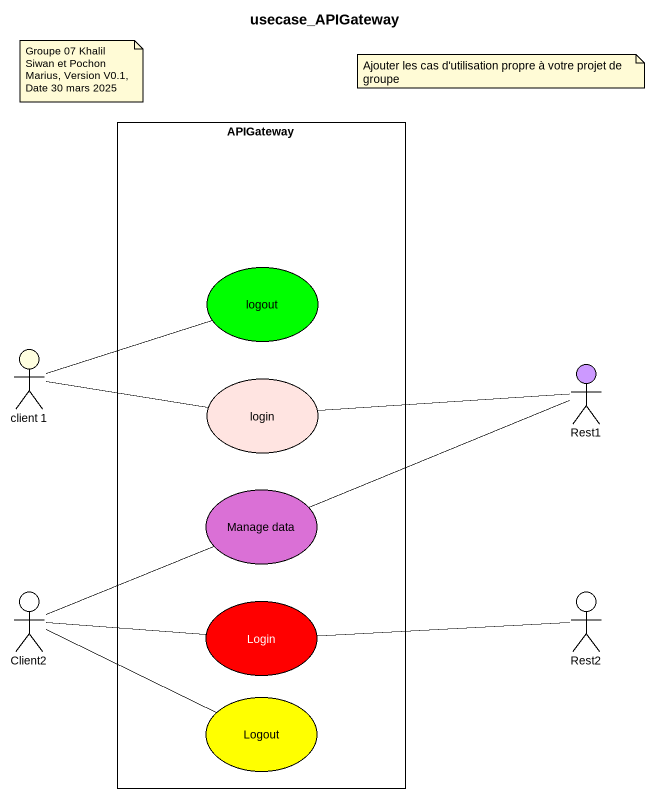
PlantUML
@startuml
title usecase_APIGateway
rectangle APIGateway {
  usecase logout #00FF00
  usecase login #FFE4E1
  usecase "Manage data" as Manage_data #DA70D6
  usecase Login #FF0000
  usecase Logout #FFFF00
}
actor "client 1" as client_1 #FFFFE0
actor Rest1 #CC99FF
actor Client2
actor Rest2
client_1 -right- logout
client_1 -right- login
Rest1 -left- login
Manage_data -right- Rest1
Client2 -right- Manage_data
Client2 -right- Login
Client2 -right- Logout
Login -right- Rest2
note as N1
  Groupe 07 Khalil Siwan et Pochon Marius, Version V0.1, Date 30 mars 2025
end note
note as N2
  Ajouter les cas d'utilisation propre à votre projet de groupe
end note
@enduml
